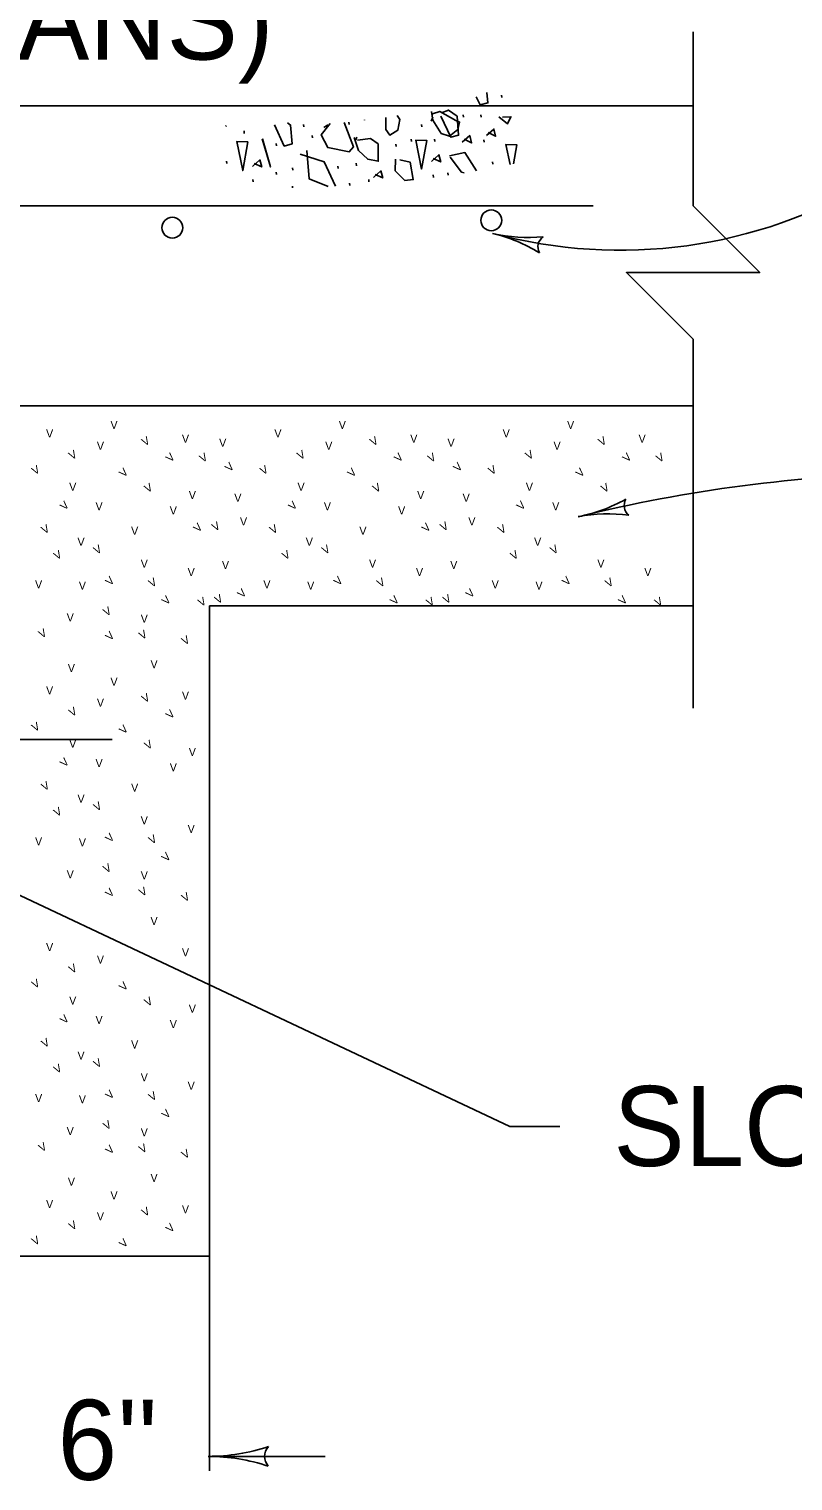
# Model space of a CAD drawing. Extents: x 997.6 to 1036.5, y 998.9 to 1022.4.
# Drawn here: x 1031.083 to 1032.992, y 1006.001 to 1009.629 of the extents above; entities that cross this region are included whole.
import ezdxf

# ---------------------------------------------------------------- set-up
doc = ezdxf.new("R2010")
doc.units = 0
for name, color, linetype in [('Level 1', 7, 'Continuous'), ('Level 2', 7, 'Continuous'), ('Level 5', 7, 'Continuous')]:
    doc.layers.add(name, color=color, linetype=linetype)

msp = doc.modelspace()

# ---------------------------------------------------------------- linework, layer by layer
at = {"layer": 'Level 1'}
for p, q in [((1032.2632, 1009.4641), (1032.264, 1009.4581)), ((1030.3257, 1009.4373), (1032.7423, 1009.4373)), ((1032.0877, 1009.3986), (1032.0922, 1009.4091)), ((1032.1678, 1009.4146), (1032.1687, 1009.4086)), ((1032.2118, 1009.4146), (1032.2127, 1009.4086)), ((1031.5738, 1009.3881), (1031.5762, 1009.3853)), ((1031.62, 1009.3743), (1031.6207, 1009.3683)), ((1031.7683, 1009.3908), (1031.7692, 1009.3848)), ((1031.8195, 1009.3829), (1031.8293, 1009.3896)), ((1031.882, 1009.3963), (1031.8828, 1009.3903)), ((1031.9212, 1009.4018), (1031.9212, 1009.4013)), ((1032.0635, 1009.3908), (1032.0642, 1009.3848)), ((1031.7005, 1009.3431), (1031.7013, 1009.3371)), ((1031.7903, 1009.3633), (1031.7912, 1009.3573)), ((1031.9017, 1009.3591), (1031.8995, 1009.3523)), ((1031.9993, 1009.3413), (1032, 1009.3353)), ((1032.0378, 1009.3541), (1032.0385, 1009.3481)), ((1032.0963, 1009.3541), (1032.0972, 1009.3481)), ((1032.2192, 1009.3523), (1032.22, 1009.3463)), ((1032.2743, 1009.3404), (1032.2847, 1009.2904)), ((1031.576, 1009.2991), (1031.5767, 1009.2931)), ((1032.2412, 1009.2973), (1032.242, 1009.2913)), ((1031.7005, 1009.2716), (1031.7013, 1009.2656)), ((1031.7408, 1009.2826), (1031.7417, 1009.2766)), ((1031.8545, 1009.2863), (1031.8553, 1009.2803)), ((1031.9003, 1009.2936), (1031.901, 1009.2876)), ((1032.0928, 1009.2643), (1032.0935, 1009.2583)), ((1032.1293, 1009.2698), (1032.1302, 1009.2638)), ((1031.642, 1009.2533), (1031.6427, 1009.2473)), ((1031.7408, 1009.2368), (1031.7415, 1009.2319)), ((1031.8838, 1009.2441), (1031.8845, 1009.2384)), ((1031.9315, 1009.2533), (1031.9322, 1009.2473)), ((1027.9922, 1009.1873), (1032.4923, 1009.1873)), ((1032.7423, 1008.6873), (1030.3257, 1008.6873)), ((1032.7423, 1008.1873), (1031.534, 1008.1873)), ((1031.534, 1008.1873), (1031.534, 1006.5623)), ((1030.4377, 1007.8539), (1031.2908, 1007.8539)), ((1032.2845, 1006.8863), (1030.9568, 1007.5129)), ((1032.4095, 1006.8863), (1032.2845, 1006.8863)), ((1028.9505, 1006.5623), (1031.534, 1006.5623))]:
    msp.add_line(p, q, dxfattribs=at)
for points in [[(1032.7423, 1007.9322), (1032.7423, 1008.8539), (1032.5757, 1009.0206), (1032.909, 1009.0206), (1032.7423, 1009.1873), (1032.7423, 1009.6219)], [(1032.2002, 1009.4599), (1032.21, 1009.4393), (1032.2293, 1009.4444), (1032.2272, 1009.4706)], [(1031.9748, 1009.4076), (1031.9742, 1009.3778), (1031.9847, 1009.3636), (1032.004, 1009.3763), (1032.0093, 1009.4031), (1032.003, 1009.4128)], [(1032.0883, 1009.4226), (1032.0922, 1009.4016), (1032.113, 1009.3681), (1032.1332, 1009.3613), (1032.1542, 1009.3784), (1032.1587, 1009.3964), (1032.1497, 1009.4001), (1032.1093, 1009.4233), (1032.0913, 1009.4173)], [(1032.112, 1009.4116), (1032.1367, 1009.3586), (1032.1562, 1009.3638), (1032.1523, 1009.4109), (1032.1307, 1009.4266), (1032.1135, 1009.4198)], [(1032.1423, 1009.4371), (1032.146, 1009.4368), (1032.1458, 1009.4384)], [(1032.2572, 1009.4098), (1032.2782, 1009.3919), (1032.287, 1009.4098), (1032.2662, 1009.4091)], [(1031.696, 1009.3896), (1031.7207, 1009.3366), (1031.7402, 1009.3418), (1031.7363, 1009.3889), (1031.7283, 1009.3946)], [(1031.8352, 1009.3926), (1031.8128, 1009.3643), (1031.8293, 1009.3329), (1031.883, 1009.3224), (1031.8935, 1009.3344), (1031.8702, 1009.3951)], [(1032.2302, 1009.3701), (1032.2488, 1009.3611), (1032.2445, 1009.3791), (1032.2258, 1009.3626)], [(1031.6018, 1009.3478), (1031.6168, 1009.2753), (1031.6295, 1009.3469), (1031.601, 1009.3478)], [(1031.665, 1009.3546), (1031.6858, 1009.2844), (1031.6665, 1009.3546)], [(1031.895, 1009.3576), (1031.9062, 1009.3254), (1031.9293, 1009.3038), (1031.9555, 1009.2986), (1031.9555, 1009.3419), (1031.936, 1009.3553), (1031.9032, 1009.3516)], [(1032.049, 1009.3514), (1032.0638, 1009.2789), (1032.0767, 1009.3506), (1032.0482, 1009.3514)], [(1032.1698, 1009.3536), (1032.1885, 1009.3446), (1032.184, 1009.3626), (1032.1653, 1009.3461)], [(1032.2935, 1009.2921), (1032.302, 1009.3396), (1032.2737, 1009.3404)], [(1031.6457, 1009.2931), (1031.6643, 1009.2843), (1031.6598, 1009.3021), (1031.6412, 1009.2858)], [(1031.8483, 1009.2364), (1031.8203, 1009.2971), (1031.7605, 1009.3164)], [(1031.777, 1009.3254), (1031.783, 1009.2544), (1031.8302, 1009.2353)], [(1031.9988, 1009.3038), (1031.998, 1009.2746), (1032.022, 1009.2508), (1032.0428, 1009.2529), (1032.0353, 1009.2963), (1032.0093, 1009.3023)], [(1032.0928, 1009.3059), (1032.1115, 1009.2971), (1032.107, 1009.3149), (1032.0883, 1009.2984)], [(1032.2007, 1009.2751), (1032.172, 1009.3203), (1032.1332, 1009.3119)], [(1032.1355, 1009.3091), (1032.1632, 1009.2716), (1032.17, 1009.2694)], [(1031.948, 1009.2656), (1031.9667, 1009.2568), (1031.9622, 1009.2746), (1031.9435, 1009.2583)]]:
    msp.add_lwpolyline(points, dxfattribs=at)
for centre in [(1031.4408, 1009.1326), (1032.2379, 1009.151)]:
    msp.add_circle(centre, 0.026, dxfattribs=at)
for centre, radius, start, end in [((1032.5598, 1010.2987), 1.2225, 254.8862, 300.8177), ((1032.33, 1009.4991), 0.3909, 256.8353, 256.8475), ((1032.33, 1009.4991), 0.3909, 256.8475, 275.5163), ((1032.1521, 1008.7377), 0.3909, 58.1947, 76.8414), ((1032.3858, 1009.0845), 0.0313, 125.6221, 207.7388), ((1033.346, 1004.8075), 3.7114, 90.9765, 103.8853), ((1032.3815, 1008.7944), 0.3909, 280.8809, 299.5497), ((1032.6013, 1008.4385), 0.0313, 149.6555, 231.7722), ((1032.3815, 1008.7944), 0.3909, 280.8687, 280.8809), ((1032.5291, 1008.0266), 0.3909, 82.228, 100.8748)]:
    msp.add_arc(centre, radius, start, end, dxfattribs=at)
at = {"layer": 'Level 5'}
for p, q in [((1032.2308, 1009.1871), (1032.2308, 1009.1871)), ((1031.534, 1006.5623), (1031.534, 1006.0259)), ((1031.5308, 1006.0623), (1031.8228, 1006.0623))]:
    msp.add_line(p, q, dxfattribs=at)
for centre, radius, start, end in [((1031.5308, 1006.531), 0.4687, 270, 288.6688), ((1031.709, 1006.0622), 0.0375, 138.7746, 220.8913), ((1031.5308, 1006.531), 0.4687, 269.9878, 270), ((1031.5308, 1005.5935), 0.4687, 71.3472, 89.9939)]:
    msp.add_arc(centre, radius, start, end, dxfattribs=at)

# ---------------------------------------------------------------- texts
at = {"layer": 'Level 1'}
for s, p in [('(SEE TYP. SECT. IN PLANS)', (1028.1568, 1009.5528)), ('SLOTTED PIPE ', (1032.543, 1006.7878)), ("6''", (1031.1542, 1006.0037))]:
    msp.add_text(s, height=0.2, dxfattribs=at).set_placement(p)
at = {"layer": 'Level 2'}
for p in [(1031.2862, 1008.6298), (1031.8568, 1008.6298), (1032.4273, 1008.6298), (1031.1253, 1008.6085), (1031.4648, 1008.5953), (1031.6958, 1008.6085), (1032.0354, 1008.5953), (1032.2664, 1008.6085), (1032.606, 1008.5953), (1031.2523, 1008.5776), (1031.5579, 1008.5851), (1031.8229, 1008.5776), (1032.1285, 1008.5851), (1032.3935, 1008.5776), (1031.1831, 1008.4751), (1031.482, 1008.4545), (1031.5957, 1008.4477), (1031.7537, 1008.4751), (1032.0526, 1008.4545), (1032.1663, 1008.4477), (1032.3243, 1008.4751), (1031.2489, 1008.4264), (1031.4344, 1008.4161), (1031.8195, 1008.4264), (1032.005, 1008.4161), (1032.3901, 1008.4264), (1031.6099, 1008.3886), (1032.1805, 1008.3886), (1031.2038, 1008.3377), (1031.3378, 1008.3652), (1031.7743, 1008.3377), (1031.9083, 1008.3652), (1032.3449, 1008.3377), (1031.3618, 1008.2833), (1031.4791, 1008.2621), (1031.5648, 1008.2799), (1031.9323, 1008.2833), (1032.0497, 1008.2621), (1032.1353, 1008.2799), (1032.5029, 1008.2833), (1032.6203, 1008.2621), (1031.0978, 1008.2312), (1031.2072, 1008.2283), (1031.6683, 1008.2312), (1031.7778, 1008.2283), (1032.2389, 1008.2312), (1032.3483, 1008.2283), (1031.1768, 1008.1488), (1031.3618, 1008.1459), (1031.1797, 1008.0223), (1031.3863, 1008.0319), (1031.2862, 1007.9879), (1031.1253, 1007.9667), (1031.2523, 1007.9358), (1031.4648, 1007.9535), (1031.1831, 1007.8333), (1031.482, 1007.8127), (1031.2489, 1007.7846), (1031.4344, 1007.7743), (1031.3378, 1007.7233), (1031.2038, 1007.6958), (1031.3618, 1007.6415), (1031.4791, 1007.6203), (1031.0978, 1007.5893), (1031.2072, 1007.5865), (1031.1768, 1007.5069), (1031.3618, 1007.5041), (1031.3863, 1007.3901), (1031.1253, 1007.3248), (1031.2523, 1007.2939), (1031.4648, 1007.3117), (1031.1831, 1007.1914), (1031.482, 1007.1708), (1031.2489, 1007.1428), (1031.4344, 1007.1324), (1031.3378, 1007.0815), (1031.2038, 1007.054), (1031.3618, 1006.9997), (1031.4791, 1006.9784), (1031.0978, 1006.9475), (1031.2072, 1006.9447), (1031.1768, 1006.8651), (1031.3618, 1006.8623), (1031.1797, 1006.7386), (1031.3863, 1006.7483), (1031.2862, 1006.7043), (1031.1253, 1006.683), (1031.4648, 1006.6698), (1031.2523, 1006.6521)]:
    msp.add_text('V', height=0.02, dxfattribs=at).set_placement(p)
for rotation, p in [(29.9221, (1031.3715, 1008.586)), (29.9221, (1031.9421, 1008.586)), (29.9221, (1032.5127, 1008.586)), (29.9221, (1031.1894, 1008.5517)), (45, (1031.4364, 1008.5451)), (29.9221, (1031.5158, 1008.5448)), (29.9221, (1031.76, 1008.5517)), (45, (1032.007, 1008.5451)), (29.9221, (1032.0864, 1008.5448)), (29.9221, (1032.3306, 1008.5517)), (45, (1032.5776, 1008.5451)), (29.9221, (1032.657, 1008.5448)), (29.9221, (1031.0967, 1008.5139)), (45, (1031.3197, 1008.5073)), (45, (1031.5845, 1008.521)), (29.9221, (1031.6673, 1008.5139)), (45, (1031.8903, 1008.5073)), (45, (1032.1551, 1008.521)), (29.9221, (1032.2378, 1008.5139)), (45, (1032.4608, 1008.5073)), (29.9221, (1031.3784, 1008.4693)), (29.9221, (1031.949, 1008.4693)), (29.9221, (1032.5196, 1008.4693)), (45, (1031.1719, 1008.4248)), (45, (1031.7425, 1008.4248)), (45, (1032.3131, 1008.4248)), (29.9221, (1031.1208, 1008.3662)), (45, (1031.5052, 1008.3698)), (29.9221, (1031.547, 1008.3731)), (29.9221, (1031.6913, 1008.3662)), (45, (1032.0758, 1008.3698)), (29.9221, (1032.1176, 1008.3731)), (29.9221, (1032.2619, 1008.3662)), (29.9221, (1031.1517, 1008.3015)), (29.9221, (1031.2513, 1008.3153)), (29.9221, (1031.7223, 1008.3015)), (29.9221, (1031.8219, 1008.3153)), (29.9221, (1032.2928, 1008.3015)), (29.9221, (1032.3925, 1008.3153)), (45, (1031.2853, 1008.2365)), (29.9221, (1031.3888, 1008.2328)), (45, (1031.8559, 1008.2365)), (29.9221, (1031.9593, 1008.2328)), (45, (1032.4265, 1008.2365)), (29.9221, (1032.5299, 1008.2328)), (45, (1031.4262, 1008.1883)), (29.9221, (1031.5124, 1008.1847)), (29.9221, (1031.5539, 1008.1916)), (45, (1031.6154, 1008.2056)), (45, (1031.9968, 1008.1883)), (29.9221, (1032.083, 1008.1847)), (29.9221, (1032.1245, 1008.1916)), (45, (1032.186, 1008.2056)), (45, (1032.5673, 1008.1883)), (29.9221, (1032.6536, 1008.1847)), (29.9221, (1031.2753, 1008.1607)), (29.9221, (1031.1138, 1008.1057)), (45, (1031.2853, 1008.0991)), (29.9221, (1031.3647, 1008.1023)), (29.9221, (1031.4712, 1008.0885)), (29.9221, (1031.3715, 1007.9442)), (29.9221, (1031.1894, 1007.9098)), (45, (1031.4364, 1007.9033)), (29.9221, (1031.0967, 1007.8721)), (45, (1031.3197, 1007.8654)), (29.9221, (1031.3784, 1007.8274)), (45, (1031.1719, 1007.783)), (29.9221, (1031.1208, 1007.7243)), (29.9221, (1031.2513, 1007.6734)), (29.9221, (1031.1517, 1007.6597)), (45, (1031.2853, 1007.5947)), (29.9221, (1031.3888, 1007.5909)), (45, (1031.4262, 1007.5465)), (29.9221, (1031.2753, 1007.5188)), (45, (1031.2853, 1007.4573)), (29.9221, (1031.3647, 1007.4604)), (29.9221, (1031.4712, 1007.4467)), (29.9221, (1031.1894, 1007.268)), (29.9221, (1031.0967, 1007.2303)), (45, (1031.3197, 1007.2236)), (29.9221, (1031.3784, 1007.1856)), (45, (1031.1719, 1007.1412)), (29.9221, (1031.1208, 1007.0825)), (29.9221, (1031.2513, 1007.0316)), (29.9221, (1031.1517, 1007.0178)), (45, (1031.2853, 1006.9528)), (29.9221, (1031.3888, 1006.9491)), (29.9221, (1031.2753, 1006.877)), (45, (1031.4262, 1006.9047)), (29.9221, (1031.1138, 1006.822)), (45, (1031.2853, 1006.8154)), (29.9221, (1031.3647, 1006.8186)), (29.9221, (1031.4712, 1006.8048)), (29.9221, (1031.3715, 1006.6605)), (29.9221, (1031.1894, 1006.6262)), (45, (1031.4364, 1006.6196)), (29.9221, (1031.0967, 1006.5884)), (45, (1031.3197, 1006.5818))]:
    msp.add_text('V', height=0.02, rotation=rotation, dxfattribs=at).set_placement(p)

doc.saveas('drawing.dxf')
